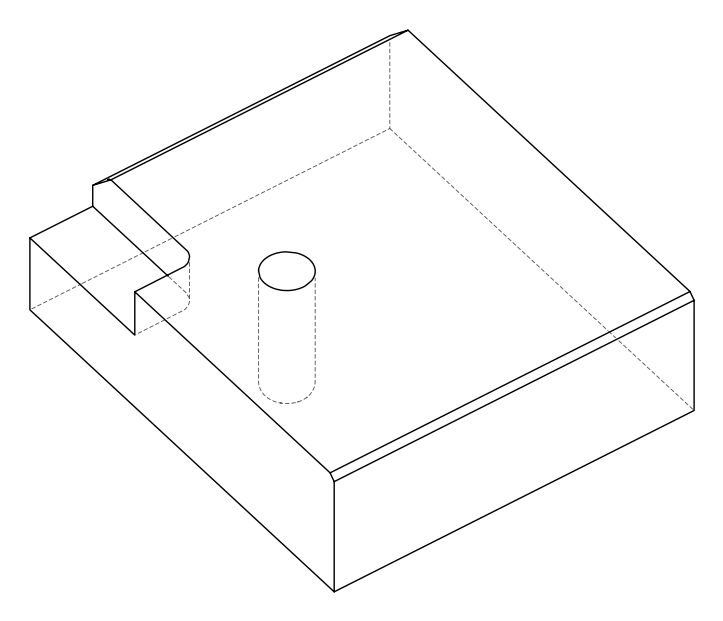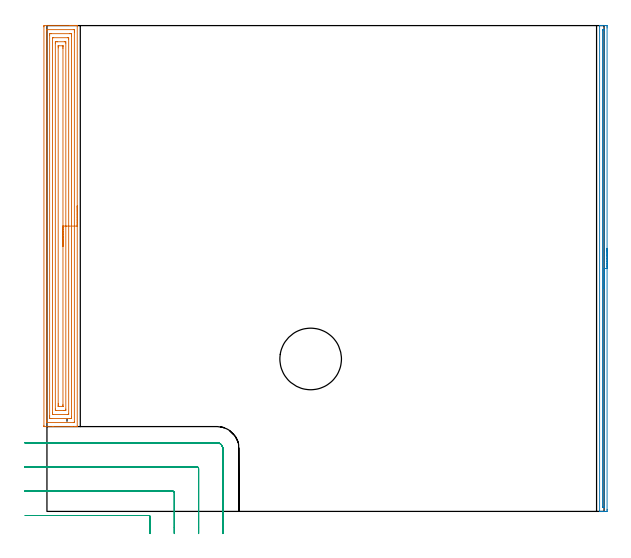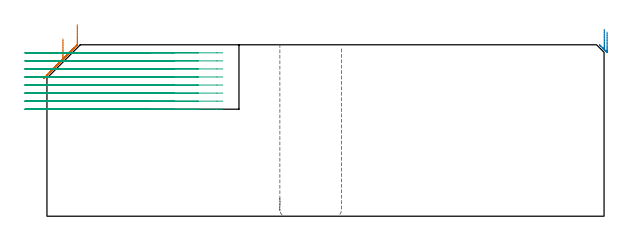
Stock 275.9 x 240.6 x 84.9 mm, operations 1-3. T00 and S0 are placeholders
(PLAN: 4 operations, 2 tool changes, 25.3 min)
(1 AREA_MILL | FG_CHAMFER_SURFACE | UGT0205_001 | 9.86 min | 28046 mm3)
(2 AREA_MILL_1 | FG_CHAMFER_SURFACE_1 | UGT0205_001 | 4 min | 1654 mm3)
(3 MILL_CORNER_NOTCH_RECTANGULAR | CORNER_NOTCH_RECTANGULAR | NXT0201_012 | Follow Part, ap 4, ae 75% | 7.64 min | 125604 mm3)
(4 MILL_THROUGH_HOLE_FROM_SOLID_MATERIAL | STEP1HOLE | NXT0201_007 | Circular | 3.8 min | 61747 mm3)
(TOOL UGT0205_001 | Chamfer Mill 20 x 3 x 45 deg. | D20 FL50 Z2)
(TOOL NXT0201_012 | ENDMILL 16mm [2P460-1600-NA 1630] | D16 FL38 Z6)
(TOOL NXT0201_007 | ENDMILL 25mm [R216.25-25050GCK54P 1620] | D25 R3 FL54 Z5)
(OP 1 AREA_MILL)
G17 G21 G94 G90
T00 M6
G54
G17 G0 G90 X15. Y151.3 S1061 M3
G43 Z94.9 H0
G94 G1 Y151.262 Z94.028 F250.
Y151.148 Z93.163
Y150.959 Z92.312
Y150.697 Z91.48
Y150.363 Z90.674
Y149.96 Z89.9
Y149.491 Z89.164
Y148.96 Z88.472
Y148.371 Z87.829
Y147.728 Z87.239
Y147.036 Z86.708
Y146.3 Z86.24
Y145.526 Z85.837
Y144.72 Z85.503
Y143.888 Z85.241
Y143.036 Z85.052
Y142.172 Z84.938
Y141.3 Z84.9
Y42.168
X14.998 Y42.01 Z84.888
X14.863 Y42.003 Z84.756
X14.722 Y42. Z84.622
X14.413 Z84.312
X13.755 Z83.649
X12.55 Z82.447
X12.004 Z81.898
X2.946 Z72.844
X-1.13 Z68.767
X-1.407 Y42.003 Z68.49
X-1.492 Y42.01 Z68.405
X-1.499 Y42.097 Z68.399
X-1.5 Y42.614 Z68.4
X-1.499 Y239.986 Z68.401
X-1.496 Y240.359 Z68.402
X-1.493 Y240.59 Z68.405
X-1.13 Y240.6 Z68.767
X11.401 Z81.296
X12.004 Z81.898
X12.55 Z82.447
X12.879 Z82.775
X13.426 Z83.322
X13.755 Z83.649
X14.413 Z84.312
X14.722 Z84.622
X14.863 Y240.597 Z84.756
X14.997 Y240.59 Z84.888
X15. Y240.432 Z84.9
Y141.3
X13.586 Z83.486
X13.585 Y44.574 Z83.485
X13.583 Y44.4 Z83.483
X13.579 Y44.042 Z83.479
X13.572 Y44.01 Z83.472
X13.507 Y44.006 Z83.407
X13.403 Y44.002 Z83.303
X13.271 Y44. Z83.171
X0.137 Y44.001 Z70.037
X-0.027 Y44.005 Z69.873
X-0.056 Y44.009 Z69.844
X-0.079 Y44.015 Z69.821
X-0.08 Y44.051 Z69.82
X-0.084 Y44.227 Z69.816
X-0.085 Y44.4 Z69.815
X-0.086 Y45.121 Z69.814
X-0.085 Y238.026 Z69.815
X-0.084 Y238.2 Z69.816
X-0.079 Y238.558 Z69.821
X-0.072 Y238.59 Z69.828
X-0.007 Y238.594 Z69.893
X0.097 Y238.598 Z69.997
X0.228 Y238.6 Z70.128
X13.363 Y238.599 Z83.263
X13.527 Y238.595 Z83.427
X13.556 Y238.591 Z83.456
X13.579 Y238.585 Z83.479
X13.58 Y238.549 Z83.48
X13.584 Y238.374 Z83.484
X13.585 Y238.2 Z83.485
X13.586 Y237.479 Z83.486
Y141.3
X12.171 Z82.071
Y46.909
X12.166 Y46.187 Z82.066
X12.164 Y46.023 Z82.064
X12.004 Y46.01 Z81.904
X11.31 Y46.001 Z81.21
X2.372 Y46. Z72.272
X1.676 Y46.003 Z71.576
X1.496 Y46.01 Z71.396
X1.335 Y46.025 Z71.235
X1.332 Y46.187 Z71.232
X1.33 Y46.356 Z71.23
X1.329 Y47.08 Z71.229
X1.328 Y47.251 Z71.228
X1.329 Y235.691 Z71.229
X1.334 Y236.413 Z71.234
X1.335 Y236.577 Z71.235
X1.496 Y236.59 Z71.396
X2.19 Y236.599 Z72.09
X11.128 Y236.6 Z81.028
X11.824 Y236.596 Z81.724
X12.004 Y236.59 Z81.904
X12.165 Y236.575 Z82.065
X12.168 Y236.413 Z82.068
X12.17 Y236.244 Z82.07
X12.171 Y235.52 Z82.071
Y235.349
Y141.3
X10.757 Z80.657
Y48.351
X10.755 Y48.179 Z80.655
X10.752 Y48.043 Z80.652
X10.75 Y48.01 Z80.65
X10.729 Y48.006 Z80.629
X10.677 Y48.003 Z80.577
X10.252 Y48. Z80.152
X10.226 Z80.126
X3.221 Z73.121
X2.828 Y48.01 Z72.728
X2.749 Y48.023 Z72.649
X2.746 Y48.078 Z72.646
X2.744 Y48.138 Z72.644
X2.743 Y48.488 Z72.643
Y48.866
Y234.249
X2.744 Y234.421 Z72.644
X2.748 Y234.557 Z72.648
X2.75 Y234.59 Z72.65
X2.771 Y234.594 Z72.671
X2.823 Y234.597 Z72.723
X3.248 Y234.6 Z73.148
X3.274 Z73.174
X10.279 Z80.179
X10.672 Y234.59 Z80.572
X10.751 Y234.577 Z80.651
X10.754 Y234.522 Z80.654
X10.756 Y234.462 Z80.656
X10.757 Y234.112 Z80.657
Y233.734
Y141.3
X9.343 Z79.243
Y50.652
X9.339 Y50.223 Z79.239
X9.336 Y50.018 Z79.236
X9.133 Y50.008 Z79.033
X8.501 Y50.001 Z78.401
X8.265 Y50. Z78.165
X4.761 Y50.002 Z74.661
X4.271 Y50.01 Z74.171
X4.164 Y50.024 Z74.064
X4.157 Y50.652 Z74.057
Y231.948
X4.161 Y232.377 Z74.061
X4.164 Y232.582 Z74.064
X4.367 Y232.592 Z74.267
X4.999 Y232.599 Z74.899
X5.235 Y232.6 Z75.135
X8.739 Y232.598 Z78.639
X9.229 Y232.59 Z79.129
X9.336 Y232.576 Z79.236
X9.343 Y231.948 Z79.243
Y141.3
X7.929 Z77.829
Y53.022
X7.927 Y52.438 Z77.827
X7.925 Y52.133 Z77.825
X7.922 Y52.028 Z77.822
X7.916 Y52.009 Z77.816
X7.894 Y52.006 Z77.794
X7.84 Y52.003 Z77.74
X7.626 Y52.001 Z77.526
X5.874 Z75.774
X5.731 Y52.003 Z75.631
X5.617 Y52.007 Z75.517
X5.586 Y52.01 Z75.486
X5.578 Y52.042 Z75.478
X5.576 Y52.129 Z75.476
X5.573 Y52.438 Z75.473
X5.571 Y52.747 Z75.471
Y53.331
Y229.578
X5.572 Y230.162 Z75.472
X5.575 Y230.467 Z75.475
X5.578 Y230.572 Z75.478
X5.584 Y230.591 Z75.484
X5.606 Y230.594 Z75.506
X5.66 Y230.597 Z75.56
X5.874 Y230.599 Z75.774
X7.626 Z77.526
X7.769 Y230.597 Z77.669
X7.883 Y230.593 Z77.783
X7.914 Y230.59 Z77.814
X7.922 Y230.557 Z77.822
X7.924 Y230.471 Z77.824
X7.927 Y230.162 Z77.827
X7.929 Y229.853 Z77.829
Y229.269
Y141.3
Y140.428 Z77.867
Y139.563 Z77.981
Y138.712 Z78.17
Y137.88 Z78.432
Y137.074 Z78.766
Y136.3 Z79.169
Y135.564 Z79.637
Y134.872 Z80.168
Y134.229 Z80.758
Y133.64 Z81.401
Y133.108 Z82.093
Y132.64 Z82.829
Y132.237 Z83.603
Y131.903 Z84.409
Y131.641 Z85.241
Y131.452 Z86.092
Y131.338 Z86.957
Y131.3 Z87.829
G0 Z94.9
M5
M2
(OP 2 AREA_MILL_1)
G17 G21 G94 G90
T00 M6
G54
G17 G0 G90 X277.4 Y130.3 S1061 M3
G43 Z94.9 H0
Z91.2
G94 G1 Y130.262 Z90.328 F250.
Y130.148 Z89.463
Y129.959 Z88.612
Y129.697 Z87.78
Y129.363 Z86.974
Y128.96 Z86.2
Y128.492 Z85.464
Y127.96 Z84.772
Y127.371 Z84.129
Y126.728 Z83.54
Y126.036 Z83.008
Y125.3 Z82.54
Y124.526 Z82.137
Y123.72 Z81.803
Y122.888 Z81.541
Y122.036 Z81.352
Y121.172 Z81.238
Y120.3 Z81.2
Y0.984
X277.399 Y0.615 Z81.201
X277.394 Y0.097 Z81.202
X277.391 Y0.008 Z81.205
X276.88 Y0. Z81.715
X276.328 Z82.269
X275.993 Z82.603
X275.442 Z83.154
X275.107 Z83.488
X274.436 Z84.163
X274.093 Z84.506
X273.728 Y0.008 Z84.863
X273.703 Y0.01 Z84.888
X273.7 Y0.169 Z84.9
Y240.431
X273.703 Y240.59 Z84.888
X273.728 Y240.592 Z84.863
X274.093 Y240.6 Z84.506
X274.437 Z84.163
X275.107 Z83.488
X276.328 Z82.269
X276.88 Y240.596 Z81.715
X277.391 Y240.592 Z81.205
X277.394 Y240.503 Z81.202
X277.399 Y239.985 Z81.201
X277.4 Y239.46 Z81.2
Y120.3
X275.986 Z82.614
Y2.402
X275.984 Y2.179 Z82.616
X275.981 Y2.069 Z82.619
X275.979 Y2.022 Z82.621
X275.866 Y2.01 Z82.734
X275.503 Y2.002 Z83.097
X275.252 Y2.003 Z83.348
X275.145 Y2.007 Z83.455
X275.127 Y2.009 Z83.473
X275.121 Y2.021 Z83.479
X275.118 Y2.072 Z83.482
X275.116 Y2.179 Z83.484
X275.114 Y2.394 Z83.486
Y238.191
X275.116 Y238.418 Z83.484
X275.118 Y238.527 Z83.482
X275.121 Y238.578 Z83.479
X275.128 Y238.59 Z83.472
X275.152 Y238.592 Z83.448
X275.351 Y238.597 Z83.249
X275.595 Y238.599 Z83.005
X275.848 Y238.597 Z82.752
X275.955 Y238.593 Z82.645
X275.973 Y238.591 Z82.627
X275.979 Y238.579 Z82.621
X275.982 Y238.528 Z82.618
X275.984 Y238.421 Z82.616
X275.986 Y238.206 Z82.614
Y120.3
Y119.428 Z82.652
Y118.564 Z82.766
Y117.712 Z82.955
Y116.88 Z83.217
Y116.074 Z83.551
Y115.3 Z83.954
Y114.564 Z84.423
Y113.872 Z84.954
Y113.229 Z85.543
Y112.64 Z86.186
Y112.108 Z86.878
Y111.64 Z87.614
Y111.237 Z88.388
Y110.903 Z89.194
Y110.641 Z90.026
Y110.452 Z90.878
Y110.338 Z91.743
Y110.3 Z92.614
G0 Z94.9
M5
M2
(OP 3 MILL_CORNER_NOTCH_RECTANGULAR)
G17 G21 G94 G90
T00 M6
G54
G17 G0 G90 X51.1 Y-11. S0 M3
G43 Z94.9 H1
Z80.912
G94 G1 Y-8. F250.
Y-2.796 F500.
G3 X50.304 Y-2. R0.8
G1 X-7.746
X-10.746 F250.
G0 Z94.9
X63.1 Y-11.
Z80.912
G1 Y-8.
Y9.204 F500.
G3 X62.304 Y10. R0.8
G1 X-7.746
G2 X-8. Y10.001 R24.
G1 X-11. Y10.033 F250.
G0 Z94.9
X75.1 Y-11.
Z80.912
G1 Y-8.
Y21.204 F500.
G3 X74.304 Y22. R0.8
G1 X-7.746
G2 X-8. Y22.003 R12.
G1 X-10.999 Y22.066 F250.
G0 Z94.9
X87.1 Y-11.
Z80.912
G1 Y-8.
Y31.1 F500.
G3 X84.2 Y34. R2.9
G1 X-7.746
X-10.746 F250.
G0 Z94.9
X51.1 Y-11.
Z76.925
G1 Y-8.
Y-2.796 F500.
G3 X50.304 Y-2. R0.8
G1 X-7.746
X-10.746 F250.
G0 Z94.9
X63.1 Y-11.
Z76.925
G1 Y-8.
Y9.204 F500.
G3 X62.304 Y10. R0.8
G1 X-7.774
G2 X-8. Y10.001 R24.
G1 X-11. Y10.029 F250.
G0 Z94.9
X75.1 Y-11.
Z76.925
G1 Y-8.
Y21.204 F500.
G3 X74.304 Y22. R0.8
G1 X-7.774
G2 X-8. Y22.002 R12.
G1 X-10.999 Y22.059 F250.
G0 Z94.9
X87.1 Y-11.
Z76.925
G1 Y-8.
Y31.1 F500.
G3 X84.2 Y34. R2.9
G1 X-7.774
X-10.774 F250.
G0 Z94.9
X51.1 Y-11.
Z72.937
G1 Y-8.
Y-2.796 F500.
G3 X50.304 Y-2. R0.8
G1 X-7.746
X-10.746 F250.
G0 Z94.9
X63.1 Y-11.
Z72.937
G1 Y-8.
Y9.204 F500.
G3 X62.304 Y10. R0.8
G1 X-8.
X-11. F250.
G0 Z94.9
X75.1 Y-11.
Z72.937
G1 Y-8.
Y21.204 F500.
G3 X74.304 Y22. R0.8
G1 X-8.
X-11. F250.
G0 Z94.9
X87.1 Y-11.
Z72.937
G1 Y-8.
Y31.1 F500.
G3 X84.2 Y34. R2.9
G1 X-8.
X-11. F250.
G0 Z94.9
X51.1 Y-11.
Z68.95
G1 Y-8.
Y-2.796 F500.
G3 X50.304 Y-2. R0.8
G1 X-7.746
X-10.746 F250.
G0 Z94.9
X63.1 Y-11.
Z68.95
G1 Y-8.
Y9.204 F500.
G3 X62.304 Y10. R0.8
G1 X-8.
X-11. F250.
G0 Z94.9
X75.1 Y-11.
Z68.95
G1 Y-8.
Y21.204 F500.
G3 X74.304 Y22. R0.8
G1 X-8.
X-11. F250.
G0 Z94.9
X87.1 Y-11.
Z68.95
G1 Y-8.
Y31.1 F500.
G3 X84.2 Y34. R2.9
G1 X-8.
X-11. F250.
G0 Z94.9
X51.1 Y-11.
Z64.962
G1 Y-8.
Y-2.796 F500.
G3 X50.304 Y-2. R0.8
G1 X-7.746
X-10.746 F250.
G0 Z94.9
X63.1 Y-11.
Z64.962
G1 Y-8.
Y9.204 F500.
G3 X62.304 Y10. R0.8
G1 X-8.
X-11. F250.
G0 Z94.9
X75.1 Y-11.
Z64.962
G1 Y-8.
Y21.204 F500.
G3 X74.304 Y22. R0.8
G1 X-8.
X-11. F250.
G0 Z94.9
X87.1 Y-11.
Z64.962
G1 Y-8.
Y31.1 F500.
G3 X84.2 Y34. R2.9
G1 X-8.
X-11. F250.
G0 Z94.9
X51.1 Y-11.
Z60.975
G1 Y-8.
Y-2.796 F500.
G3 X50.304 Y-2. R0.8
G1 X-7.746
X-10.746 F250.
G0 Z94.9
X63.1 Y-11.
Z60.975
G1 Y-8.
Y9.204 F500.
G3 X62.304 Y10. R0.8
G1 X-8.
X-11. F250.
G0 Z94.9
X75.1 Y-11.
Z60.975
G1 Y-8.
Y21.204 F500.
G3 X74.304 Y22. R0.8
G1 X-8.
X-11. F250.
G0 Z94.9
X87.1 Y-11.
Z60.975
G1 Y-8.
Y31.1 F500.
G3 X84.2 Y34. R2.9
G1 X-8.
X-11. F250.
G0 Z94.9
X51.1 Y-11.
Z56.987
G1 Y-8.
Y-2.796 F500.
G3 X50.304 Y-2. R0.8
G1 X-7.746
X-10.746 F250.
G0 Z94.9
X63.1 Y-11.
Z56.987
G1 Y-8.
Y9.204 F500.
G3 X62.304 Y10. R0.8
G1 X-8.
X-11. F250.
G0 Z94.9
X75.1 Y-11.
Z56.987
G1 Y-8.
Y21.204 F500.
G3 X74.304 Y22. R0.8
G1 X-8.
X-11. F250.
G0 Z94.9
X87.1 Y-11.
Z56.987
G1 Y-8.
Y31.1 F500.
G3 X84.2 Y34. R2.9
G1 X-8.
X-11. F250.
G0 Z94.9
X51.1 Y-11.
Z53.
G1 Y-8.
Y-2.796 F500.
G3 X50.304 Y-2. R0.8
G1 X-7.746
X-10.746 F250.
G0 Z94.9
X63.1 Y-11.
Z53.
G1 Y-8.
Y9.204 F500.
G3 X62.304 Y10. R0.8
G1 X-8.
X-11. F250.
G0 Z94.9
X75.1 Y-11.
Z53.
G1 Y-8.
Y21.204 F500.
G3 X74.304 Y22. R0.8
G1 X-8.
X-11. F250.
G0 Z94.9
X87.1 Y-11.
Z53.
G1 Y-8.
Y31.1 F500.
G3 X84.2 Y34. R2.9
G1 X-8.
X-11. F250.
G0 Z94.9
M5
M2
